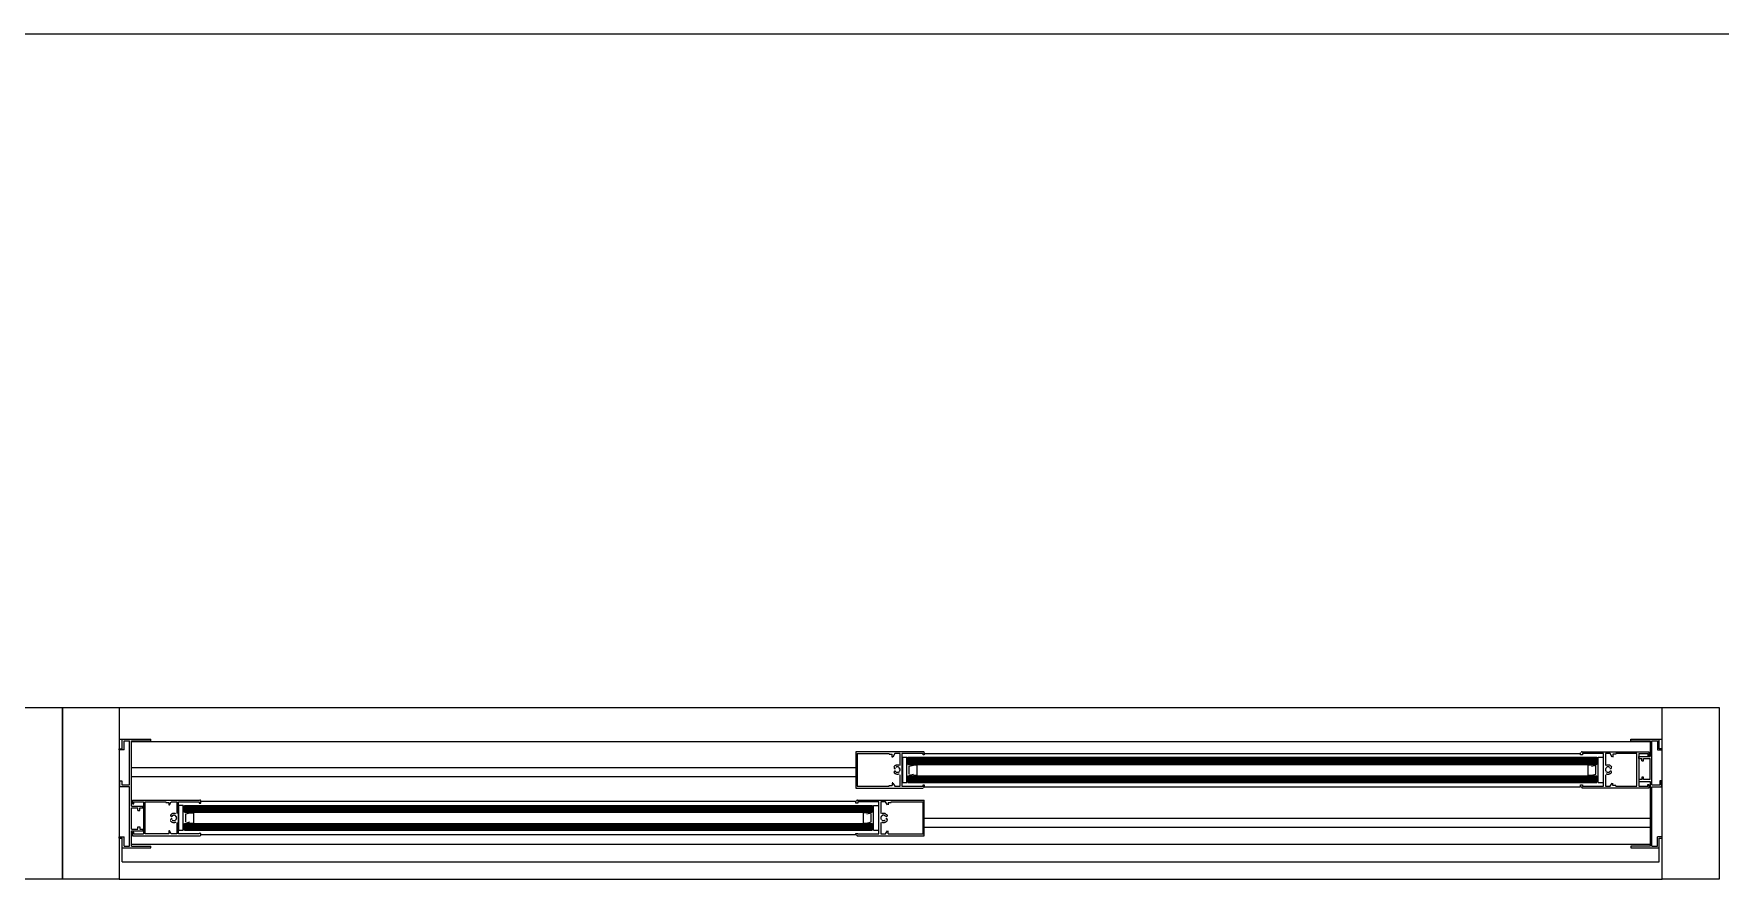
# Model space of a CAD drawing. Header units: millimetres. Extents: x 7649 to 34105, y 3983 to 25377.
# Drawn here: x 9857 to 11334, y 20637 to 21377 of the extents above; entities that cross this region are included whole.
import ezdxf

# ---------------------------------------------------------------- set-up
doc = ezdxf.new("R2010")
doc.units = ezdxf.units.MM

msp = doc.modelspace()

# ---------------------------------------------------------------- linework, layer by layer
at = {"layer": 'GEOMETRY', "color": 7}
for p, q in [((7649.45694, 21376.92222), (34105.14444, 21376.92222)), ((9932.28194, 20786.90139), (11283.24444, 20786.90139)), ((9932.28194, 20759.38472), (9934.92778, 20759.38472)), ((9932.28194, 20749.85972), (9932.28194, 20750.91806)), ((9932.28194, 20750.91806), (9934.92778, 20750.91806)), ((9936.51528, 20749.85972), (9932.28194, 20749.85972)), ((9934.92778, 20750.91806), (9934.92778, 20759.38472)), ((9934.92778, 20759.38472), (9959.79861, 20759.38472)), ((9936.51528, 20749.85972), (9936.51528, 20757.79722)), ((9936.51528, 20757.79722), (9941.27778, 20757.79722)), ((9941.27778, 20719.16806), (9941.27778, 20757.79722)), ((9942.86528, 20757.79722), (9959.79861, 20757.79722)), ((9942.86528, 20700.64722), (9942.86528, 20757.79722)), ((9942.86528, 20757.26806), (11272.66111, 20757.26806)), ((9959.79861, 20757.79722), (9959.79861, 20759.38472)), ((10636.07361, 20748.27222), (10577.33611, 20748.27222)), ((10577.33611, 20748.27222), (10577.33611, 20716.52222)), ((10636.4459, 20748.26498), (10636.33819, 20748.27222)), ((10636.54921, 20748.24387), (10636.4459, 20748.26498)), ((10636.64716, 20748.20985), (10636.54921, 20748.24387)), ((10636.73882, 20748.16385), (10636.64716, 20748.20985)), ((10636.82323, 20748.10683), (10636.73882, 20748.16385)), ((10636.89946, 20748.03974), (10636.82323, 20748.10683)), ((10636.96656, 20747.96351), (10636.89946, 20748.03974)), ((10637.02357, 20747.87909), (10636.96656, 20747.96351)), ((10637.06957, 20747.78744), (10637.02357, 20747.87909)), ((10637.10359, 20747.68948), (10637.06957, 20747.78744)), ((10637.1247, 20747.58618), (10637.10359, 20747.68948)), ((10637.13194, 20747.47847), (10637.1247, 20747.58618)), ((10637.13194, 20747.21389), (10637.13194, 20745.62639)), ((11211.80694, 20745.62639), (11211.80694, 20747.21389)), ((11212.34336, 20747.58618), (11212.33611, 20747.47847)), ((11212.36446, 20747.68948), (11212.34336, 20747.58618)), ((11212.39849, 20747.78744), (11212.36446, 20747.68948)), ((11212.44448, 20747.87909), (11212.39849, 20747.78744)), ((11212.5015, 20747.96351), (11212.44448, 20747.87909)), ((11212.56859, 20748.03974), (11212.5015, 20747.96351)), ((11212.64482, 20748.10683), (11212.56859, 20748.03974)), ((11212.72924, 20748.16385), (11212.64482, 20748.10683)), ((11212.8209, 20748.20985), (11212.72924, 20748.16385)), ((11212.91885, 20748.24387), (11212.8209, 20748.20985)), ((11212.86528, 20748.27222), (11271.60278, 20748.27222)), ((11213.02215, 20748.26498), (11212.91885, 20748.24387)), ((11213.12986, 20748.27222), (11213.02215, 20748.26498)), ((11255.72778, 20759.38472), (11280.59861, 20759.38472)), ((11255.72778, 20757.79722), (11255.72778, 20759.38472)), ((11255.72778, 20757.79722), (11272.66111, 20757.79722)), ((11271.60278, 20748.27222), (11271.60278, 20744.56806)), ((11272.66111, 20757.79722), (11272.66111, 20744.03889)), ((11274.24861, 20757.79722), (11279.01111, 20757.79722)), ((11274.24861, 20719.16806), (11274.24861, 20757.79722)), ((11279.01111, 20757.79722), (11279.01111, 20749.85972)), ((11279.01111, 20749.85972), (11283.24444, 20749.85972)), ((11280.59861, 20759.38472), (11283.24444, 20759.38472)), ((11280.59861, 20750.91806), (11280.59861, 20759.38472)), ((11283.24444, 20750.91806), (11280.59861, 20750.91806)), ((11283.24444, 20749.85972), (11283.24444, 20750.91806)), ((11283.24444, 20673.65972), (11283.24444, 20749.85972)), ((9942.86528, 20734.51389), (10577.33611, 20734.51389)), ((10578.39444, 20746.68472), (10578.39444, 20718.10972)), ((10578.39444, 20746.68472), (10606.44028, 20746.68472)), ((10606.44028, 20746.15556), (10606.44028, 20746.68472)), ((10606.44028, 20746.15556), (10609.08611, 20746.15556)), ((10609.08611, 20743.50972), (10609.08611, 20746.15556)), ((10609.61528, 20743.50972), (10609.08611, 20743.50972)), ((10611.20278, 20746.68472), (10609.61528, 20743.50972)), ((10610.67573, 20735.36234), (10610.47954, 20735.13428)), ((10610.68376, 20734.3765), (10610.67411, 20734.27827)), ((10610.67411, 20734.27827), (10610.67665, 20734.1799)), ((10610.88703, 20735.57341), (10610.67573, 20735.36234)), ((10610.67665, 20734.1799), (10610.69128, 20734.08258)), ((10610.70572, 20734.47337), (10610.68376, 20734.3765)), ((10610.69128, 20734.08258), (10610.7179, 20733.98754)), ((10610.74008, 20734.56769), (10610.70572, 20734.47337)), ((10610.7179, 20733.98754), (10610.7564, 20733.89597)), ((10610.78696, 20734.65823), (10610.74008, 20734.56769)), ((10610.7564, 20733.89597), (10610.80667, 20733.80909)), ((10610.84646, 20734.7438), (10610.78696, 20734.65823)), ((10610.80667, 20733.80909), (10610.86861, 20733.72809)), ((10610.86861, 20733.72809), (10610.94211, 20733.6542)), ((10611.11232, 20735.76695), (10610.88703, 20735.57341)), ((10610.94211, 20733.6542), (10611.02456, 20733.59045)), ((10611.02456, 20733.59045), (10611.11262, 20733.53905)), ((10611.35048, 20735.94242), (10611.11232, 20735.76695)), ((10611.11262, 20733.53905), (10611.20508, 20733.49996)), ((10615.96528, 20746.68472), (10611.20278, 20746.68472)), ((10611.20508, 20733.49996), (10611.30072, 20733.47314)), ((10611.30072, 20733.47314), (10611.39833, 20733.45853)), ((10611.60038, 20736.09927), (10611.35048, 20735.94242)), ((10611.39833, 20733.45853), (10611.49671, 20733.4561)), ((10611.49671, 20733.4561), (10611.59464, 20733.46579)), ((10611.59464, 20733.46579), (10611.69091, 20733.48758)), ((10611.8609, 20736.23697), (10611.60038, 20736.09927)), ((10611.69091, 20733.48758), (10611.7843, 20733.52139)), ((10611.7843, 20733.52139), (10611.87362, 20733.56721)), ((10612.13092, 20736.35497), (10611.8609, 20736.23697)), ((10611.87362, 20733.56721), (10611.95764, 20733.62497)), ((10611.95764, 20733.62497), (10612.03515, 20733.69464)), ((10612.4093, 20736.45274), (10612.13092, 20736.35497)), ((10612.38158, 20734.71725), (10612.16479, 20734.5739)), ((10612.60915, 20734.83454), (10612.38158, 20734.71725)), ((10612.69493, 20736.52972), (10612.4093, 20736.45274)), ((10612.84533, 20734.92577), (10612.60915, 20734.83454)), ((10612.98667, 20736.58538), (10612.69493, 20736.52972)), ((10613.08797, 20734.99093), (10612.84533, 20734.92577)), ((10613.28342, 20736.61917), (10612.98667, 20736.58538)), ((10613.33492, 20735.03002), (10613.08797, 20734.99093)), ((10613.58403, 20736.63056), (10613.28342, 20736.61917)), ((10613.58403, 20735.04306), (10613.33492, 20735.03002)), ((10613.72129, 20736.62818), (10613.58403, 20736.63056)), ((10613.83313, 20735.03002), (10613.58403, 20735.04306)), ((10613.85818, 20736.62108), (10613.72129, 20736.62818)), ((10614.08008, 20734.99093), (10613.83313, 20735.03002)), ((10613.99459, 20736.60926), (10613.85818, 20736.62108)), ((10614.13038, 20736.59277), (10613.99459, 20736.60926)), ((10614.32273, 20734.92577), (10614.08008, 20734.99093)), ((10614.26545, 20736.57162), (10614.13038, 20736.59277)), ((10614.39967, 20736.54584), (10614.26545, 20736.57162)), ((10614.55891, 20734.83454), (10614.32273, 20734.92577)), ((10614.53293, 20736.51545), (10614.39967, 20736.54584)), ((10614.66509, 20736.48048), (10614.53293, 20736.51545)), ((10614.78647, 20734.71725), (10614.55891, 20734.83454)), ((10614.79605, 20736.44096), (10614.66509, 20736.48048)), ((10615.00327, 20734.5739), (10614.78647, 20734.71725)), ((10614.92568, 20736.3969), (10614.79605, 20736.44096)), ((10614.90694, 20733.45556), (10615.43611, 20733.45556)), ((10615.05387, 20736.34834), (10614.92568, 20736.3969)), ((10615.18049, 20736.2953), (10615.05387, 20736.34834)), ((10615.63948, 20733.86425), (10615.49612, 20734.08105)), ((10615.75676, 20733.63669), (10615.63948, 20733.86425)), ((10615.84799, 20733.40051), (10615.75676, 20733.63669)), ((10615.91315, 20733.15786), (10615.84799, 20733.40051)), ((10615.84799, 20731.92311), (10615.91315, 20732.16575)), ((10615.95225, 20732.91091), (10615.91315, 20733.15786)), ((10615.91315, 20732.16575), (10615.95225, 20732.4127)), ((10615.96528, 20732.66181), (10615.95225, 20732.91091)), ((10615.95225, 20732.4127), (10615.96528, 20732.66181)), ((10615.96528, 20736.10139), (10615.96528, 20746.68472)), ((10636.07361, 20746.68472), (10617.55278, 20746.68472)), ((10617.55278, 20746.68472), (10617.55278, 20718.10972)), ((10618.08194, 20743.50972), (10618.08194, 20721.28472)), ((10618.08194, 20743.50972), (10621.78611, 20743.50972)), ((10621.78611, 20721.28472), (10621.78611, 20743.50972)), ((10622.84444, 20743.50972), (11226.09444, 20743.50972)), ((10622.84444, 20737.15972), (10622.84444, 20743.50972)), ((10622.84444, 20742.45139), (11226.09444, 20742.45139)), ((10622.84444, 20741.39306), (11226.09444, 20741.39306)), ((10622.84444, 20740.33472), (11226.09444, 20740.33472)), ((10622.84444, 20739.27639), (11226.09444, 20739.27639)), ((10622.84444, 20738.21806), (11226.09444, 20738.21806)), ((10622.84444, 20737.15972), (11226.09444, 20737.15972)), ((10623.90278, 20735.57222), (10627.60694, 20736.63056)), ((10623.90278, 20728.69306), (10623.90278, 20735.57222)), ((10630.78194, 20736.63056), (10627.60694, 20736.63056)), ((10630.78194, 20727.63472), (10630.78194, 20736.63056)), ((10636.07361, 20745.62639), (10636.07361, 20746.68472)), ((10637.13194, 20745.62639), (10636.07361, 20745.62639)), ((10637.13194, 20746.68472), (11211.80694, 20746.68472)), ((11213.39444, 20745.62639), (11211.80694, 20745.62639)), ((11231.91528, 20746.68472), (11213.39444, 20746.68472)), ((11213.39444, 20746.68472), (11213.39444, 20745.62639)), ((11221.33194, 20736.63056), (11218.15694, 20736.63056)), ((11218.15694, 20736.63056), (11218.15694, 20727.63472)), ((11221.33194, 20735.57222), (11225.03611, 20736.63056)), ((11225.03611, 20728.69306), (11225.03611, 20735.57222)), ((11226.09444, 20737.15972), (11226.09444, 20743.50972)), ((11227.15278, 20721.28472), (11227.15278, 20743.50972)), ((11227.15278, 20743.50972), (11231.38611, 20743.50972)), ((11231.38611, 20743.50972), (11231.38611, 20721.28472)), ((11231.91528, 20718.10972), (11231.91528, 20746.68472)), ((11237.73611, 20746.68472), (11233.50278, 20746.68472)), ((11233.50278, 20746.68472), (11233.50278, 20736.10139)), ((11233.51581, 20732.91091), (11233.50278, 20732.66181)), ((11233.50278, 20732.66181), (11233.51581, 20732.4127)), ((11233.55491, 20733.15786), (11233.51581, 20732.91091)), ((11233.51581, 20732.4127), (11233.55491, 20732.16575)), ((11233.62007, 20733.40051), (11233.55491, 20733.15786)), ((11233.55491, 20732.16575), (11233.62007, 20731.92311)), ((11233.71129, 20733.63669), (11233.62007, 20733.40051)), ((11233.82858, 20733.86425), (11233.71129, 20733.63669)), ((11233.97193, 20734.08105), (11233.82858, 20733.86425)), ((11234.70501, 20736.45155), (11234.28756, 20736.2953)), ((11234.68158, 20734.71725), (11234.46479, 20734.5739)), ((11234.90915, 20734.83454), (11234.68158, 20734.71725)), ((11235.1304, 20736.55869), (11234.70501, 20736.45155)), ((11235.14533, 20734.92577), (11234.90915, 20734.83454)), ((11235.55993, 20736.61765), (11235.1304, 20736.55869)), ((11235.38797, 20734.99093), (11235.14533, 20734.92577)), ((11235.63492, 20735.03002), (11235.38797, 20734.99093)), ((11235.98983, 20736.62936), (11235.55993, 20736.61765)), ((11235.88403, 20735.04306), (11235.63492, 20735.03002)), ((11236.13313, 20735.03002), (11235.88403, 20735.04306)), ((11236.41632, 20736.59476), (11235.98983, 20736.62936)), ((11236.38008, 20734.99093), (11236.13313, 20735.03002)), ((11236.62273, 20734.92577), (11236.38008, 20734.99093)), ((11236.83562, 20736.51479), (11236.41632, 20736.59476)), ((11236.85891, 20734.83454), (11236.62273, 20734.92577)), ((11237.24393, 20736.39036), (11236.83562, 20736.51479)), ((11237.08647, 20734.71725), (11236.85891, 20734.83454)), ((11237.30327, 20734.5739), (11237.08647, 20734.71725)), ((11237.63749, 20736.22243), (11237.24393, 20736.39036)), ((11237.4329, 20733.69464), (11237.47137, 20733.65782)), ((11237.47137, 20733.65782), (11237.51198, 20733.62385)), ((11237.51198, 20733.62385), (11237.55457, 20733.59278)), ((11237.55457, 20733.59278), (11237.59899, 20733.56471)), ((11237.59899, 20733.56471), (11237.64507, 20733.53968)), ((11238.01251, 20736.01192), (11237.63749, 20736.22243)), ((11237.64507, 20733.53968), (11237.69266, 20733.51777)), ((11237.69266, 20733.51777), (11237.74158, 20733.49904)), ((11239.32361, 20743.50972), (11237.73611, 20746.68472)), ((11237.74158, 20733.49904), (11237.79169, 20733.48357)), ((11237.79169, 20733.48357), (11237.84281, 20733.47141)), ((11237.84281, 20733.47141), (11237.89479, 20733.46265)), ((11237.89479, 20733.46265), (11237.94748, 20733.45734)), ((11237.94748, 20733.45734), (11238.00069, 20733.45556)), ((11238.00069, 20733.45556), (11238.07627, 20733.45915)), ((11238.36521, 20735.75977), (11238.01251, 20736.01192)), ((11238.07627, 20733.45915), (11238.15031, 20733.46976)), ((11238.15031, 20733.46976), (11238.2224, 20733.48712)), ((11238.2224, 20733.48712), (11238.29214, 20733.51098)), ((11238.29214, 20733.51098), (11238.3591, 20733.54107)), ((11238.3591, 20733.54107), (11238.42289, 20733.57715)), ((11238.6918, 20735.46692), (11238.36521, 20735.75977)), ((11238.42289, 20733.57715), (11238.48308, 20733.61895)), ((11238.48308, 20733.61895), (11238.53927, 20733.66621)), ((11238.53927, 20733.66621), (11238.59104, 20733.71867)), ((11238.59104, 20733.71867), (11238.63798, 20733.77607)), ((11238.66586, 20734.68245), (11238.62159, 20734.7438)), ((11238.63798, 20733.77607), (11238.67968, 20733.83816)), ((11238.70369, 20734.61792), (11238.66586, 20734.68245)), ((11238.67968, 20733.83816), (11238.71573, 20733.90468)), ((11238.98851, 20735.13428), (11238.6918, 20735.46692)), ((11238.73502, 20734.55071), (11238.70369, 20734.61792)), ((11238.71573, 20733.90468), (11238.7453, 20733.97432)), ((11238.7598, 20734.4813), (11238.73502, 20734.55071)), ((11238.7453, 20733.97432), (11238.76789, 20734.04562)), ((11238.77798, 20734.41017), (11238.7598, 20734.4813)), ((11238.76789, 20734.04562), (11238.78355, 20734.1181)), ((11238.7895, 20734.3378), (11238.77798, 20734.41017)), ((11238.78355, 20734.1181), (11238.79234, 20734.19128)), ((11238.7943, 20734.26467), (11238.7895, 20734.3378)), ((11238.79234, 20734.19128), (11238.7943, 20734.26467)), ((11242.49861, 20746.15556), (11239.85278, 20746.15556)), ((11239.85278, 20746.15556), (11239.85278, 20743.50972)), ((11261.01944, 20746.68472), (11242.49861, 20746.68472)), ((11242.49861, 20746.68472), (11242.49861, 20746.15556)), ((11261.01944, 20718.10972), (11261.01944, 20746.68472)), ((11262.60694, 20746.68472), (11262.60694, 20718.10972)), ((11262.60694, 20746.68472), (11270.54444, 20746.68472)), ((11262.60694, 20744.03889), (11272.66111, 20744.03889)), ((11262.60694, 20742.45139), (11262.60694, 20744.03889)), ((11262.60694, 20742.45139), (11265.25278, 20742.45139)), ((11265.25278, 20740.33472), (11265.25278, 20742.45139)), ((11265.25278, 20740.33472), (11266.84028, 20740.33472)), ((11266.84028, 20742.45139), (11272.66111, 20742.45139)), ((11266.84028, 20740.33472), (11266.84028, 20742.45139)), ((11270.54444, 20746.68472), (11270.54444, 20744.56806)), ((11270.54444, 20744.56806), (11271.60278, 20744.56806)), ((11272.66111, 20723.93056), (11272.66111, 20742.45139)), ((9932.81111, 20717.58056), (9932.81111, 20722.87222)), ((9932.81111, 20722.87222), (9934.39861, 20722.87222)), ((9941.27778, 20717.58056), (9932.81111, 20717.58056)), ((9934.39861, 20722.87222), (9934.39861, 20719.16806)), ((9934.39861, 20719.16806), (9941.27778, 20719.16806)), ((9941.27778, 20665.72222), (9941.27778, 20717.58056)), ((9942.86528, 20726.57639), (10577.33611, 20726.57639)), ((10578.39444, 20718.10972), (10606.44028, 20718.10972)), ((10606.44028, 20718.10972), (10606.44028, 20718.63889)), ((10606.44028, 20718.63889), (10609.08611, 20718.63889)), ((10609.08611, 20721.28472), (10609.61528, 20721.28472)), ((10609.08611, 20720.75556), (10609.08611, 20718.63889)), ((10609.61528, 20720.75556), (10611.20278, 20718.10972)), ((10610.47954, 20730.18933), (10610.77625, 20729.85669)), ((10610.67572, 20730.60316), (10610.67376, 20730.52977)), ((10610.67376, 20730.52977), (10610.67856, 20730.45665)), ((10610.6845, 20730.67634), (10610.67572, 20730.60316)), ((10610.67856, 20730.45665), (10610.69008, 20730.38428)), ((10610.70016, 20730.74882), (10610.6845, 20730.67634)), ((10610.69008, 20730.38428), (10610.70825, 20730.31315)), ((10610.72276, 20730.82013), (10610.70016, 20730.74882)), ((10610.70825, 20730.31315), (10610.73303, 20730.24373)), ((10610.75233, 20730.88976), (10610.72276, 20730.82013)), ((10610.73303, 20730.24373), (10610.76437, 20730.17652)), ((10610.78838, 20730.95628), (10610.75233, 20730.88976)), ((10610.76437, 20730.17652), (10610.80219, 20730.112)), ((10610.77625, 20729.85669), (10611.10285, 20729.56384)), ((10610.83008, 20731.01837), (10610.78838, 20730.95628)), ((10610.80219, 20730.112), (10610.84646, 20730.05064)), ((10610.87702, 20731.07578), (10610.83008, 20731.01837)), ((10610.92879, 20731.12824), (10610.87702, 20731.07578)), ((10610.98498, 20731.1755), (10610.92879, 20731.12824)), ((10611.04517, 20731.21729), (10610.98498, 20731.1755)), ((10611.10895, 20731.25337), (10611.04517, 20731.21729)), ((10611.10285, 20729.56384), (10611.45554, 20729.31169)), ((10611.17592, 20731.28347), (10611.10895, 20731.25337)), ((10611.24566, 20731.30733), (10611.17592, 20731.28347)), ((10611.20278, 20718.10972), (10615.96528, 20718.10972)), ((10611.31775, 20731.32469), (10611.24566, 20731.30733)), ((10611.39179, 20731.3353), (10611.31775, 20731.32469)), ((10611.46736, 20731.33889), (10611.39179, 20731.3353)), ((10611.45554, 20729.31169), (10611.83056, 20729.10118)), ((10611.52058, 20731.3371), (10611.46736, 20731.33889)), ((10611.57326, 20731.3318), (10611.52058, 20731.3371)), ((10611.62525, 20731.32303), (10611.57326, 20731.3318)), ((10611.67637, 20731.31088), (10611.62525, 20731.32303)), ((10611.72648, 20731.29541), (10611.67637, 20731.31088)), ((10611.7754, 20731.27668), (10611.72648, 20731.29541)), ((10611.82298, 20731.25477), (10611.7754, 20731.27668)), ((10611.86906, 20731.22974), (10611.82298, 20731.25477)), ((10611.83056, 20729.10118), (10612.22412, 20728.93325)), ((10611.91348, 20731.20166), (10611.86906, 20731.22974)), ((10611.95608, 20731.1706), (10611.91348, 20731.20166)), ((10611.99669, 20731.13662), (10611.95608, 20731.1706)), ((10612.03515, 20731.0998), (10611.99669, 20731.13662)), ((10612.16479, 20730.74971), (10612.38158, 20730.60636)), ((10612.22412, 20728.93325), (10612.63244, 20728.80883)), ((10612.26111, 20730.28056), (10612.26111, 20730.80972)), ((10612.38158, 20730.60636), (10612.60915, 20730.48907)), ((10612.60915, 20730.48907), (10612.84533, 20730.39784)), ((10612.63244, 20728.80883), (10613.05173, 20728.72885)), ((10612.84533, 20730.39784), (10613.08797, 20730.33268)), ((10613.05173, 20728.72885), (10613.47822, 20728.69425)), ((10613.08797, 20730.33268), (10613.33492, 20730.29359)), ((10613.33492, 20730.29359), (10613.58403, 20730.28056)), ((10613.47822, 20728.69425), (10613.90812, 20728.70596)), ((10613.58403, 20730.28056), (10613.83313, 20730.29359)), ((10613.83313, 20730.29359), (10614.08008, 20730.33268)), ((10613.90812, 20728.70596), (10614.33766, 20728.76492)), ((10614.08008, 20730.33268), (10614.32273, 20730.39784)), ((10614.32273, 20730.39784), (10614.55891, 20730.48907)), ((10614.33766, 20728.76492), (10614.76304, 20728.87206)), ((10614.55891, 20730.48907), (10614.78647, 20730.60636)), ((10614.76304, 20728.87206), (10615.18049, 20729.02831)), ((10614.78647, 20730.60636), (10615.00327, 20730.74971)), ((10614.90694, 20730.28056), (10614.90694, 20730.80972)), ((10614.90694, 20730.80972), (10615.43611, 20730.80972)), ((10615.49612, 20731.24256), (10615.63948, 20731.45936)), ((10615.63948, 20731.45936), (10615.75676, 20731.68692)), ((10615.75676, 20731.68692), (10615.84799, 20731.92311)), ((10615.96528, 20718.10972), (10615.96528, 20728.16389)), ((10617.55278, 20718.10972), (10636.07361, 20718.10972)), ((10618.08194, 20721.28472), (10621.78611, 20721.28472)), ((10622.84444, 20727.10556), (11226.09444, 20727.10556)), ((10622.84444, 20721.28472), (10622.84444, 20727.10556)), ((10622.84444, 20726.04722), (11226.09444, 20726.04722)), ((10622.84444, 20725.51806), (11226.09444, 20725.51806)), ((10622.84444, 20724.45972), (11226.09444, 20724.45972)), ((10622.84444, 20723.40139), (11226.09444, 20723.40139)), ((10622.84444, 20722.34306), (11226.09444, 20722.34306)), ((10622.84444, 20721.28472), (11226.09444, 20721.28472)), ((10623.90278, 20727.63472), (10627.60694, 20728.69306)), ((10627.60694, 20727.63472), (10630.78194, 20727.63472)), ((10636.07361, 20718.10972), (10636.07361, 20719.16806)), ((10636.07361, 20719.16806), (10637.13194, 20719.16806)), ((10636.82323, 20717.21678), (10636.89946, 20717.28387)), ((10636.89946, 20717.28387), (10636.96656, 20717.3601)), ((10636.96656, 20717.3601), (10637.02357, 20717.44452)), ((10637.02357, 20717.44452), (10637.06957, 20717.53617)), ((10637.06957, 20717.53617), (10637.10359, 20717.63413)), ((10637.10359, 20717.63413), (10637.1247, 20717.73743)), ((10637.1247, 20717.73743), (10637.13194, 20717.84514)), ((10637.13194, 20719.16806), (10637.13194, 20717.58056)), ((10637.13194, 20717.58056), (11211.80694, 20717.58056)), ((11211.80694, 20717.58056), (11211.80694, 20719.16806)), ((11211.80694, 20719.16806), (11213.39444, 20719.16806)), ((11212.33611, 20717.84514), (11212.34336, 20717.73743)), ((11212.34336, 20717.73743), (11212.36446, 20717.63413)), ((11212.36446, 20717.63413), (11212.39849, 20717.53617)), ((11212.39849, 20717.53617), (11212.44448, 20717.44452)), ((11212.44448, 20717.44452), (11212.5015, 20717.3601)), ((11212.5015, 20717.3601), (11212.56859, 20717.28387)), ((11212.56859, 20717.28387), (11212.64482, 20717.21678)), ((11213.39444, 20719.16806), (11213.39444, 20718.10972)), ((11213.39444, 20718.10972), (11231.91528, 20718.10972)), ((11218.15694, 20727.63472), (11221.33194, 20727.63472)), ((11221.33194, 20727.63472), (11225.03611, 20728.69306)), ((11226.09444, 20721.28472), (11226.09444, 20727.10556)), ((11227.15278, 20721.28472), (11231.38611, 20721.28472)), ((11233.50278, 20728.16389), (11233.50278, 20718.10972)), ((11233.50278, 20718.10972), (11237.73611, 20718.10972)), ((11233.62007, 20731.92311), (11233.71129, 20731.68692)), ((11233.71129, 20731.68692), (11233.82858, 20731.45936)), ((11233.82858, 20731.45936), (11233.97193, 20731.24256)), ((11234.03194, 20730.28056), (11234.03194, 20730.80972)), ((11234.28756, 20729.02831), (11234.41419, 20728.97527)), ((11234.41419, 20728.97527), (11234.54237, 20728.92671)), ((11234.46479, 20730.74971), (11234.68158, 20730.60636)), ((11234.54237, 20728.92671), (11234.67201, 20728.88266)), ((11234.67201, 20728.88266), (11234.80296, 20728.84313)), ((11234.68158, 20730.60636), (11234.90915, 20730.48907)), ((11234.80296, 20728.84313), (11234.93513, 20728.80816)), ((11234.90915, 20730.48907), (11235.14533, 20730.39784)), ((11234.93513, 20728.80816), (11235.06838, 20728.77777)), ((11235.06838, 20728.77777), (11235.2026, 20728.75199)), ((11235.14533, 20730.39784), (11235.38797, 20730.33268)), ((11235.2026, 20728.75199), (11235.33767, 20728.73084)), ((11235.33767, 20728.73084), (11235.47347, 20728.71435)), ((11235.38797, 20730.33268), (11235.63492, 20730.29359)), ((11235.47347, 20728.71435), (11235.60987, 20728.70254)), ((11235.60987, 20728.70254), (11235.74677, 20728.69543)), ((11235.63492, 20730.29359), (11235.88403, 20730.28056)), ((11235.74677, 20728.69543), (11235.88403, 20728.69306)), ((11235.88403, 20730.28056), (11236.13313, 20730.29359)), ((11235.88403, 20728.69306), (11236.18464, 20728.70444)), ((11236.13313, 20730.29359), (11236.38008, 20730.33268)), ((11236.18464, 20728.70444), (11236.48138, 20728.73823)), ((11236.38008, 20730.33268), (11236.62273, 20730.39784)), ((11236.48138, 20728.73823), (11236.77313, 20728.79389)), ((11236.62273, 20730.39784), (11236.85891, 20730.48907)), ((11236.67778, 20730.28056), (11236.67778, 20730.80972)), ((11236.77313, 20728.79389), (11237.05876, 20728.87087)), ((11236.85891, 20730.48907), (11237.08647, 20730.60636)), ((11237.05876, 20728.87087), (11237.33714, 20728.96864)), ((11237.08647, 20730.60636), (11237.30327, 20730.74971)), ((11237.33714, 20728.96864), (11237.60715, 20729.08664)), ((11237.51042, 20731.16947), (11237.4329, 20731.0998)), ((11237.59444, 20731.22723), (11237.51042, 20731.16947)), ((11237.68375, 20731.27305), (11237.59444, 20731.22723)), ((11237.60715, 20729.08664), (11237.86768, 20729.22434)), ((11237.77715, 20731.30687), (11237.68375, 20731.27305)), ((11237.73611, 20718.10972), (11239.32361, 20720.75556)), ((11237.87342, 20731.32865), (11237.77715, 20731.30687)), ((11237.86768, 20729.22434), (11238.11758, 20729.38119)), ((11237.97135, 20731.33835), (11237.87342, 20731.32865)), ((11238.06972, 20731.33591), (11237.97135, 20731.33835)), ((11238.16734, 20731.32131), (11238.06972, 20731.33591)), ((11238.11758, 20729.38119), (11238.35574, 20729.55666)), ((11238.26298, 20731.29448), (11238.16734, 20731.32131)), ((11238.35543, 20731.25539), (11238.26298, 20731.29448)), ((11238.44349, 20731.20399), (11238.35543, 20731.25539)), ((11238.35574, 20729.55666), (11238.58103, 20729.7502)), ((11238.52595, 20731.14025), (11238.44349, 20731.20399)), ((11238.59944, 20731.06635), (11238.52595, 20731.14025)), ((11238.58103, 20729.7502), (11238.79233, 20729.96127)), ((11238.66138, 20730.98536), (11238.59944, 20731.06635)), ((11238.62159, 20730.05064), (11238.68109, 20730.13621)), ((11238.71165, 20730.89847), (11238.66138, 20730.98536)), ((11238.68109, 20730.13621), (11238.72797, 20730.22676)), ((11238.75015, 20730.80691), (11238.71165, 20730.89847)), ((11238.72797, 20730.22676), (11238.76234, 20730.32107)), ((11238.77677, 20730.71186), (11238.75015, 20730.80691)), ((11238.76234, 20730.32107), (11238.7843, 20730.41795)), ((11238.79141, 20730.61455), (11238.77677, 20730.71186)), ((11238.7843, 20730.41795), (11238.79395, 20730.51617)), ((11238.79395, 20730.51617), (11238.79141, 20730.61455)), ((11238.79233, 20729.96127), (11238.98851, 20730.18933)), ((11239.85278, 20718.63889), (11239.85278, 20720.75556)), ((11242.49861, 20718.63889), (11239.85278, 20718.63889)), ((11242.49861, 20718.10972), (11242.49861, 20718.63889)), ((11242.49861, 20718.10972), (11261.01944, 20718.10972)), ((11265.25278, 20723.93056), (11262.60694, 20723.93056)), ((11262.60694, 20723.93056), (11262.60694, 20722.34306)), ((11262.60694, 20722.34306), (11272.66111, 20722.34306)), ((11262.60694, 20718.10972), (11270.54444, 20718.10972)), ((11266.84028, 20726.04722), (11265.25278, 20726.04722)), ((11265.25278, 20726.04722), (11265.25278, 20723.93056)), ((11266.84028, 20723.93056), (11266.84028, 20726.04722)), ((11272.66111, 20723.93056), (11266.84028, 20723.93056)), ((11270.54444, 20718.10972), (11270.54444, 20719.69722)), ((11270.54444, 20719.69722), (11271.60278, 20719.69722)), ((11271.60278, 20719.69722), (11271.60278, 20716.52222)), ((11272.66111, 20722.34306), (11272.66111, 20665.72222)), ((11274.24861, 20719.16806), (11281.12778, 20719.16806)), ((11274.24861, 20717.58056), (11282.71528, 20717.58056)), ((11274.24861, 20665.72222), (11274.24861, 20717.58056)), ((11282.71528, 20722.87222), (11281.12778, 20722.87222)), ((11281.12778, 20722.87222), (11281.12778, 20719.16806)), ((11282.71528, 20717.58056), (11282.71528, 20722.87222)), ((9943.92361, 20705.93889), (9943.92361, 20702.76389)), ((9943.92361, 20705.93889), (10002.66111, 20705.93889)), ((9943.92361, 20702.76389), (9944.98194, 20702.76389)), ((9944.98194, 20702.76389), (9944.98194, 20704.35139)), ((9944.98194, 20704.35139), (9953.44861, 20704.35139)), ((9953.44861, 20704.35139), (9953.44861, 20676.30556)), ((9955.03611, 20704.35139), (9973.02778, 20704.35139)), ((9955.03611, 20676.30556), (9955.03611, 20704.35139)), ((9973.02778, 20704.35139), (9973.02778, 20703.82222)), ((9973.02778, 20703.82222), (9975.67361, 20703.82222)), ((9975.67361, 20703.82222), (9975.67361, 20701.70556)), ((9976.20278, 20701.70556), (9977.79028, 20704.35139)), ((9977.79028, 20704.35139), (9982.55278, 20704.35139)), ((9982.55278, 20704.35139), (9982.55278, 20694.29722)), ((9984.14028, 20676.30556), (9984.14028, 20704.35139)), ((9984.14028, 20704.35139), (10002.13194, 20704.35139)), ((10002.13194, 20704.35139), (10002.13194, 20703.29306)), ((10002.13194, 20703.29306), (10003.71944, 20703.29306)), ((10003.0334, 20705.93164), (10002.92569, 20705.93889)), ((10003.13671, 20705.91054), (10003.0334, 20705.93164)), ((10003.23466, 20705.87651), (10003.13671, 20705.91054)), ((10003.32632, 20705.83052), (10003.23466, 20705.87651)), ((10003.41073, 20705.7735), (10003.32632, 20705.83052)), ((10003.48696, 20705.70641), (10003.41073, 20705.7735)), ((10003.55406, 20705.63018), (10003.48696, 20705.70641)), ((10003.61107, 20705.54576), (10003.55406, 20705.63018)), ((10003.65707, 20705.4541), (10003.61107, 20705.54576)), ((10003.69109, 20705.35615), (10003.65707, 20705.4541)), ((10003.7122, 20705.25285), (10003.69109, 20705.35615)), ((10003.71944, 20705.14514), (10003.7122, 20705.25285)), ((10003.71944, 20703.29306), (10003.71944, 20704.88056)), ((10003.71944, 20704.88056), (10577.33611, 20704.88056)), ((10577.33611, 20716.52222), (10636.07361, 20716.52222)), ((10577.33611, 20703.29306), (10577.33611, 20704.88056)), ((10578.92361, 20703.29306), (10577.33611, 20703.29306)), ((10577.87252, 20705.25285), (10577.86528, 20705.14514)), ((10577.89363, 20705.35615), (10577.87252, 20705.25285)), ((10577.92765, 20705.4541), (10577.89363, 20705.35615)), ((10577.97365, 20705.54576), (10577.92765, 20705.4541)), ((10578.03067, 20705.63018), (10577.97365, 20705.54576)), ((10578.09776, 20705.70641), (10578.03067, 20705.63018)), ((10578.17399, 20705.7735), (10578.09776, 20705.70641)), ((10578.25841, 20705.83052), (10578.17399, 20705.7735)), ((10578.35006, 20705.87651), (10578.25841, 20705.83052)), ((10578.44802, 20705.91054), (10578.35006, 20705.87651)), ((10578.39444, 20705.93889), (10637.13194, 20705.93889)), ((10578.55132, 20705.93164), (10578.44802, 20705.91054)), ((10578.65903, 20705.93889), (10578.55132, 20705.93164)), ((10597.44444, 20704.35139), (10578.92361, 20704.35139)), ((10578.92361, 20704.35139), (10578.92361, 20703.29306)), ((10597.44444, 20676.30556), (10597.44444, 20704.35139)), ((10603.26528, 20704.35139), (10599.03194, 20704.35139)), ((10599.03194, 20704.35139), (10599.03194, 20694.29722)), ((10604.85278, 20701.70556), (10603.26528, 20704.35139)), ((10605.38194, 20703.82222), (10605.38194, 20701.70556)), ((10605.38194, 20703.82222), (10608.02778, 20703.82222)), ((10608.02778, 20704.35139), (10636.07361, 20704.35139)), ((10608.02778, 20703.82222), (10608.02778, 20704.35139)), ((10636.07361, 20676.30556), (10636.07361, 20704.35139)), ((10636.33819, 20717.05139), (10636.4459, 20717.05863)), ((10636.4459, 20717.05863), (10636.54921, 20717.07974)), ((10636.54921, 20717.07974), (10636.64716, 20717.11377)), ((10636.64716, 20717.11377), (10636.73882, 20717.15976)), ((10636.73882, 20717.15976), (10636.82323, 20717.21678)), ((10637.13194, 20674.71806), (10637.13194, 20705.93889)), ((11212.64482, 20717.21678), (11212.72924, 20717.15976)), ((11212.72924, 20717.15976), (11212.8209, 20717.11377)), ((11212.8209, 20717.11377), (11212.91885, 20717.07974)), ((11271.60278, 20716.52222), (11212.86528, 20716.52222)), ((11212.91885, 20717.07974), (11213.02215, 20717.05863)), ((11213.02215, 20717.05863), (11213.12986, 20717.05139)), ((9942.86528, 20700.64722), (9952.91944, 20700.64722)), ((9942.86528, 20680.53889), (9942.86528, 20699.05972)), ((9942.86528, 20699.05972), (9948.68611, 20699.05972)), ((9948.68611, 20696.94306), (9948.68611, 20699.05972)), ((9948.68611, 20696.94306), (9950.27361, 20696.94306)), ((9950.27361, 20696.94306), (9950.27361, 20699.05972)), ((9950.27361, 20699.05972), (9952.91944, 20699.05972)), ((9952.91944, 20699.05972), (9952.91944, 20700.64722)), ((9975.67361, 20701.70556), (9976.20278, 20701.70556)), ((9977.36375, 20693.13358), (9977.06704, 20692.80095)), ((9977.06704, 20687.85599), (9977.26323, 20687.62794)), ((9977.26606, 20692.53363), (9977.26126, 20692.46051)), ((9977.26126, 20692.46051), (9977.26322, 20692.38711)), ((9977.26415, 20688.81038), (9977.26161, 20688.71201)), ((9977.26161, 20688.71201), (9977.27126, 20688.61378)), ((9977.26322, 20692.38711), (9977.272, 20692.31394)), ((9977.27878, 20688.90769), (9977.26415, 20688.81038)), ((9977.27758, 20692.606), (9977.26606, 20692.53363)), ((9977.27126, 20688.61378), (9977.29322, 20688.5169)), ((9977.272, 20692.31394), (9977.28766, 20692.24145)), ((9977.29575, 20692.67713), (9977.27758, 20692.606)), ((9977.3054, 20689.00274), (9977.27878, 20688.90769)), ((9977.28766, 20692.24145), (9977.31026, 20692.17015)), ((9977.29322, 20688.5169), (9977.32758, 20688.42259)), ((9977.32053, 20692.74655), (9977.29575, 20692.67713)), ((9977.3439, 20689.09431), (9977.3054, 20689.00274)), ((9977.31026, 20692.17015), (9977.33983, 20692.10051)), ((9977.35187, 20692.81376), (9977.32053, 20692.74655)), ((9977.32758, 20688.42259), (9977.37446, 20688.33205)), ((9977.33983, 20692.10051), (9977.37588, 20692.034)), ((9977.39417, 20689.18119), (9977.3439, 20689.09431)), ((9977.38969, 20692.87828), (9977.35187, 20692.81376)), ((9977.69035, 20693.42644), (9977.36375, 20693.13358)), ((9977.37446, 20688.33205), (9977.43396, 20688.24648)), ((9977.37588, 20692.034), (9977.41758, 20691.97191)), ((9977.43396, 20692.93963), (9977.38969, 20692.87828)), ((9977.45611, 20689.26218), (9977.39417, 20689.18119)), ((9977.41758, 20691.97191), (9977.46452, 20691.9145)), ((9977.52961, 20689.33608), (9977.45611, 20689.26218)), ((9977.46452, 20691.9145), (9977.51629, 20691.86204)), ((9977.51629, 20691.86204), (9977.57248, 20691.81478)), ((9977.61206, 20689.39983), (9977.52961, 20689.33608)), ((9977.57248, 20691.81478), (9977.63267, 20691.77298)), ((9977.70012, 20689.45123), (9977.61206, 20689.39983)), ((9977.63267, 20691.77298), (9977.69645, 20691.73691)), ((9978.04304, 20693.67859), (9977.69035, 20693.42644)), ((9977.69645, 20691.73691), (9977.76342, 20691.70681)), ((9977.79258, 20689.49031), (9977.70012, 20689.45123)), ((9977.76342, 20691.70681), (9977.83316, 20691.68295)), ((9977.88822, 20689.51714), (9977.79258, 20689.49031)), ((9977.83316, 20691.68295), (9977.90525, 20691.66559)), ((9977.98583, 20689.53175), (9977.88822, 20689.51714)), ((9977.90525, 20691.66559), (9977.97929, 20691.65498)), ((9977.97929, 20691.65498), (9978.05486, 20691.65139)), ((9978.08421, 20689.53418), (9977.98583, 20689.53175)), ((9978.41806, 20693.8891), (9978.04304, 20693.67859)), ((9978.05486, 20691.65139), (9978.10808, 20691.65317)), ((9978.18214, 20689.52448), (9978.08421, 20689.53418)), ((9978.10808, 20691.65317), (9978.16076, 20691.65848)), ((9978.16076, 20691.65848), (9978.21275, 20691.66725)), ((9978.27841, 20689.5027), (9978.18214, 20689.52448)), ((9978.21275, 20691.66725), (9978.26387, 20691.6794)), ((9978.26387, 20691.6794), (9978.31398, 20691.69487)), ((9978.3718, 20689.46888), (9978.27841, 20689.5027)), ((9978.31398, 20691.69487), (9978.3629, 20691.7136)), ((9978.3629, 20691.7136), (9978.41048, 20691.73551)), ((9978.46112, 20689.42307), (9978.3718, 20689.46888)), ((9978.41048, 20691.73551), (9978.45656, 20691.76054)), ((9978.81162, 20694.05703), (9978.41806, 20693.8891)), ((9978.45656, 20691.76054), (9978.50098, 20691.78862)), ((9978.54514, 20689.3653), (9978.46112, 20689.42307)), ((9978.50098, 20691.78862), (9978.54358, 20691.81968)), ((9978.54358, 20691.81968), (9978.58419, 20691.85365)), ((9978.62265, 20689.29563), (9978.54514, 20689.3653)), ((9978.58419, 20691.85365), (9978.62265, 20691.89048)), ((9978.96908, 20692.38392), (9978.75229, 20692.24057)), ((9978.75229, 20688.41638), (9978.96908, 20688.27302)), ((9979.21994, 20694.18145), (9978.81162, 20694.05703)), ((9978.84861, 20691.65139), (9978.84861, 20692.18056)), ((9979.19665, 20692.50121), (9978.96908, 20692.38392)), ((9978.96908, 20688.27302), (9979.19665, 20688.15574)), ((9979.43283, 20692.59243), (9979.19665, 20692.50121)), ((9979.19665, 20688.15574), (9979.43283, 20688.06451)), ((9979.63923, 20694.26143), (9979.21994, 20694.18145)), ((9979.67547, 20692.65759), (9979.43283, 20692.59243)), ((9979.43283, 20688.06451), (9979.67547, 20687.99935)), ((9980.06572, 20694.29603), (9979.63923, 20694.26143)), ((9979.92242, 20692.69669), (9979.67547, 20692.65759)), ((9979.67547, 20687.99935), (9979.92242, 20687.96025)), ((9980.17153, 20692.70972), (9979.92242, 20692.69669)), ((9979.92242, 20687.96025), (9980.17153, 20687.94722)), ((9980.49562, 20694.28432), (9980.06572, 20694.29603)), ((9980.42063, 20692.69669), (9980.17153, 20692.70972)), ((9980.17153, 20687.94722), (9980.42063, 20687.96025)), ((9980.66758, 20692.65759), (9980.42063, 20692.69669)), ((9980.42063, 20687.96025), (9980.66758, 20687.99935)), ((9980.92516, 20694.22536), (9980.49562, 20694.28432)), ((9980.91023, 20692.59243), (9980.66758, 20692.65759)), ((9980.66758, 20687.99935), (9980.91023, 20688.06451)), ((9981.14641, 20692.50121), (9980.91023, 20692.59243)), ((9980.91023, 20688.06451), (9981.14641, 20688.15574)), ((9981.35054, 20694.11822), (9980.92516, 20694.22536)), ((9981.37397, 20692.38392), (9981.14641, 20692.50121)), ((9981.14641, 20688.15574), (9981.37397, 20688.27302)), ((9981.76799, 20693.96196), (9981.35054, 20694.11822)), ((9981.59077, 20692.24057), (9981.37397, 20692.38392)), ((9981.37397, 20688.27302), (9981.59077, 20688.41638)), ((9981.49444, 20692.18056), (9981.49444, 20691.65139)), ((9981.49444, 20691.65139), (9982.02361, 20691.65139)), ((9981.49444, 20689.00556), (9982.02361, 20689.00556)), ((9982.22698, 20691.53092), (9982.08362, 20691.74771)), ((9982.08362, 20688.90923), (9982.22698, 20689.12603)), ((9982.34426, 20691.30335), (9982.22698, 20691.53092)), ((9982.22698, 20689.12603), (9982.34426, 20689.35359)), ((9982.43549, 20691.06717), (9982.34426, 20691.30335)), ((9982.34426, 20689.35359), (9982.43549, 20689.58977)), ((9982.50065, 20690.82453), (9982.43549, 20691.06717)), ((9982.43549, 20689.58977), (9982.50065, 20689.83242)), ((9982.53975, 20690.57758), (9982.50065, 20690.82453)), ((9982.50065, 20689.83242), (9982.53975, 20690.07937)), ((9982.55278, 20690.32847), (9982.53975, 20690.57758)), ((9982.53975, 20690.07937), (9982.55278, 20690.32847)), ((9988.37361, 20701.17639), (9984.14028, 20701.17639)), ((9984.14028, 20701.17639), (9984.14028, 20679.48056)), ((9988.37361, 20679.48056), (9988.37361, 20701.17639)), ((9989.43194, 20695.35556), (9989.43194, 20701.17639)), ((9989.43194, 20701.17639), (10591.62361, 20701.17639)), ((9989.43194, 20700.11806), (10591.62361, 20700.11806)), ((9989.43194, 20699.05972), (10591.62361, 20699.05972)), ((9989.43194, 20698.00139), (10591.62361, 20698.00139)), ((9989.43194, 20697.47222), (10591.62361, 20697.47222)), ((9989.43194, 20696.41389), (10591.62361, 20696.41389)), ((9989.43194, 20695.35556), (10591.62361, 20695.35556)), ((9990.49028, 20693.76806), (9994.19444, 20694.82639)), ((9990.49028, 20686.88889), (9990.49028, 20693.76806)), ((9994.19444, 20694.82639), (9997.36944, 20694.82639)), ((9997.36944, 20694.82639), (9997.36944, 20685.83056)), ((10586.86111, 20694.82639), (10583.68611, 20694.82639)), ((10583.68611, 20694.82639), (10583.68611, 20685.83056)), ((10586.86111, 20693.76806), (10590.56528, 20694.82639)), ((10590.56528, 20686.88889), (10590.56528, 20693.76806)), ((10591.62361, 20695.35556), (10591.62361, 20701.17639)), ((10592.68194, 20679.48056), (10592.68194, 20701.17639)), ((10592.68194, 20701.17639), (10596.91528, 20701.17639)), ((10596.91528, 20701.17639), (10596.91528, 20679.48056)), ((10599.04498, 20690.57758), (10599.03194, 20690.32847)), ((10599.03194, 20690.32847), (10599.04498, 20690.07937)), ((10599.08407, 20690.82453), (10599.04498, 20690.57758)), ((10599.04498, 20690.07937), (10599.08407, 20689.83242)), ((10599.14923, 20691.06717), (10599.08407, 20690.82453)), ((10599.08407, 20689.83242), (10599.14923, 20689.58977)), ((10599.24046, 20691.30335), (10599.14923, 20691.06717)), ((10599.14923, 20689.58977), (10599.24046, 20689.35359)), ((10599.35775, 20691.53092), (10599.24046, 20691.30335)), ((10599.24046, 20689.35359), (10599.35775, 20689.12603)), ((10599.5011, 20691.74771), (10599.35775, 20691.53092)), ((10599.35775, 20689.12603), (10599.5011, 20688.90923)), ((10600.23418, 20694.11822), (10599.81673, 20693.96196)), ((10600.21075, 20692.38392), (10599.99395, 20692.24057)), ((10599.99395, 20688.41638), (10600.21075, 20688.27302)), ((10600.09028, 20691.65139), (10600.09028, 20692.18056)), ((10600.43831, 20692.50121), (10600.21075, 20692.38392)), ((10600.21075, 20688.27302), (10600.43831, 20688.15574)), ((10600.65956, 20694.22536), (10600.23418, 20694.11822)), ((10600.67449, 20692.59243), (10600.43831, 20692.50121)), ((10600.43831, 20688.15574), (10600.67449, 20688.06451)), ((10601.0891, 20694.28432), (10600.65956, 20694.22536)), ((10600.91714, 20692.65759), (10600.67449, 20692.59243)), ((10600.67449, 20688.06451), (10600.91714, 20687.99935)), ((10601.16409, 20692.69669), (10600.91714, 20692.65759)), ((10600.91714, 20687.99935), (10601.16409, 20687.96025)), ((10601.519, 20694.29603), (10601.0891, 20694.28432)), ((10601.41319, 20692.70972), (10601.16409, 20692.69669)), ((10601.16409, 20687.96025), (10601.41319, 20687.94722)), ((10601.6623, 20692.69669), (10601.41319, 20692.70972)), ((10601.41319, 20687.94722), (10601.6623, 20687.96025)), ((10601.94549, 20694.26143), (10601.519, 20694.29603)), ((10601.90925, 20692.65759), (10601.6623, 20692.69669)), ((10601.6623, 20687.96025), (10601.90925, 20687.99935)), ((10602.15189, 20692.59243), (10601.90925, 20692.65759)), ((10601.90925, 20687.99935), (10602.15189, 20688.06451)), ((10602.36478, 20694.18145), (10601.94549, 20694.26143)), ((10602.38808, 20692.50121), (10602.15189, 20692.59243)), ((10602.15189, 20688.06451), (10602.38808, 20688.15574)), ((10602.7731, 20694.05703), (10602.36478, 20694.18145)), ((10602.61564, 20692.38392), (10602.38808, 20692.50121)), ((10602.38808, 20688.15574), (10602.61564, 20688.27302)), ((10602.83244, 20692.24057), (10602.61564, 20692.38392)), ((10602.61564, 20688.27302), (10602.83244, 20688.41638)), ((10602.73611, 20692.18056), (10602.73611, 20691.65139)), ((10603.16666, 20693.8891), (10602.7731, 20694.05703)), ((10603.54168, 20693.67859), (10603.16666, 20693.8891)), ((10603.49124, 20691.89048), (10603.5297, 20691.85365)), ((10603.56875, 20689.3653), (10603.49124, 20689.29563)), ((10603.5297, 20691.85365), (10603.57031, 20691.81968)), ((10603.89437, 20693.42644), (10603.54168, 20693.67859)), ((10603.65277, 20689.42307), (10603.56875, 20689.3653)), ((10603.57031, 20691.81968), (10603.61291, 20691.78862)), ((10603.61291, 20691.78862), (10603.65732, 20691.76054)), ((10603.74209, 20689.46888), (10603.65277, 20689.42307)), ((10603.65732, 20691.76054), (10603.70341, 20691.73551)), ((10603.70341, 20691.73551), (10603.75099, 20691.7136)), ((10603.83548, 20689.5027), (10603.74209, 20689.46888)), ((10603.75099, 20691.7136), (10603.79991, 20691.69487)), ((10603.79991, 20691.69487), (10603.85002, 20691.6794)), ((10603.93175, 20689.52448), (10603.83548, 20689.5027)), ((10603.85002, 20691.6794), (10603.90114, 20691.66725)), ((10604.22097, 20693.13358), (10603.89437, 20693.42644)), ((10603.90114, 20691.66725), (10603.95313, 20691.65848)), ((10604.02968, 20689.53418), (10603.93175, 20689.52448)), ((10603.95313, 20691.65848), (10604.00581, 20691.65317)), ((10604.00581, 20691.65317), (10604.05903, 20691.65139)), ((10604.12806, 20689.53175), (10604.02968, 20689.53418)), ((10604.05903, 20691.65139), (10604.1346, 20691.65498)), ((10604.22567, 20689.51714), (10604.12806, 20689.53175)), ((10604.1346, 20691.65498), (10604.20864, 20691.66559)), ((10604.20864, 20691.66559), (10604.28073, 20691.68295)), ((10604.51768, 20692.80095), (10604.22097, 20693.13358)), ((10604.32131, 20689.49031), (10604.22567, 20689.51714)), ((10604.28073, 20691.68295), (10604.35047, 20691.70681)), ((10604.41377, 20689.45123), (10604.32131, 20689.49031)), ((10604.3215, 20687.62794), (10604.51768, 20687.85599)), ((10604.35047, 20691.70681), (10604.41744, 20691.73691)), ((10604.50183, 20689.39983), (10604.41377, 20689.45123)), ((10604.41744, 20691.73691), (10604.48122, 20691.77298)), ((10604.48122, 20691.77298), (10604.54141, 20691.81478)), ((10604.58428, 20689.33608), (10604.50183, 20689.39983)), ((10604.54141, 20691.81478), (10604.5976, 20691.86204)), ((10604.65778, 20689.26218), (10604.58428, 20689.33608)), ((10604.5976, 20691.86204), (10604.64937, 20691.9145)), ((10604.64937, 20691.9145), (10604.69631, 20691.97191)), ((10604.71972, 20689.18119), (10604.65778, 20689.26218)), ((10604.7242, 20692.87828), (10604.67993, 20692.93963)), ((10604.67993, 20688.24648), (10604.73943, 20688.33205)), ((10604.69631, 20691.97191), (10604.73801, 20692.034)), ((10604.76999, 20689.09431), (10604.71972, 20689.18119)), ((10604.76202, 20692.81376), (10604.7242, 20692.87828)), ((10604.73801, 20692.034), (10604.77406, 20692.10051)), ((10604.73943, 20688.33205), (10604.78631, 20688.42259)), ((10604.79335, 20692.74655), (10604.76202, 20692.81376)), ((10604.80848, 20689.00274), (10604.76999, 20689.09431)), ((10604.77406, 20692.10051), (10604.80363, 20692.17015)), ((10604.78631, 20688.42259), (10604.82067, 20688.5169)), ((10604.81814, 20692.67713), (10604.79335, 20692.74655)), ((10604.80363, 20692.17015), (10604.82622, 20692.24145)), ((10604.8351, 20688.90769), (10604.80848, 20689.00274)), ((10604.83631, 20692.606), (10604.81814, 20692.67713)), ((10604.82067, 20688.5169), (10604.84263, 20688.61378)), ((10604.82622, 20692.24145), (10604.84188, 20692.31394)), ((10604.84974, 20688.81038), (10604.8351, 20688.90769)), ((10604.84783, 20692.53363), (10604.83631, 20692.606)), ((10604.84188, 20692.31394), (10604.85067, 20692.38711)), ((10604.84263, 20688.61378), (10604.85228, 20688.71201)), ((10604.85263, 20692.46051), (10604.84783, 20692.53363)), ((10604.85228, 20688.71201), (10604.84974, 20688.81038)), ((10604.85067, 20692.38711), (10604.85263, 20692.46051)), ((10637.13194, 20690.06389), (11272.66111, 20690.06389)), ((9932.28194, 20672.60139), (9932.28194, 20673.65972)), ((9932.28194, 20673.65972), (9936.51528, 20673.65972)), ((9936.51528, 20665.72222), (9936.51528, 20673.65972)), ((9942.86528, 20680.53889), (9948.68611, 20680.53889)), ((9942.86528, 20665.72222), (9942.86528, 20678.95139)), ((9942.86528, 20678.95139), (9952.91944, 20678.95139)), ((9944.98194, 20677.89306), (9943.92361, 20677.89306)), ((9943.92361, 20677.89306), (9943.92361, 20674.71806)), ((9943.92361, 20674.71806), (10002.66111, 20674.71806)), ((9944.98194, 20676.30556), (9944.98194, 20677.89306)), ((9944.98194, 20676.30556), (9953.44861, 20676.30556)), ((9948.68611, 20680.53889), (9948.68611, 20682.65556)), ((9948.68611, 20682.65556), (9950.27361, 20682.65556)), ((9950.27361, 20682.65556), (9950.27361, 20680.53889)), ((9950.27361, 20680.53889), (9952.91944, 20680.53889)), ((9952.91944, 20680.53889), (9952.91944, 20678.95139)), ((9973.02778, 20676.30556), (9955.03611, 20676.30556)), ((9975.67361, 20676.30556), (9973.02778, 20676.30556)), ((9976.20278, 20678.95139), (9975.67361, 20678.95139)), ((9975.67361, 20678.95139), (9975.67361, 20676.30556)), ((9977.79028, 20676.30556), (9976.20278, 20678.95139)), ((9977.26323, 20687.62794), (9977.47453, 20687.41687)), ((9977.47453, 20687.41687), (9977.69982, 20687.22333)), ((9977.69982, 20687.22333), (9977.93798, 20687.04786)), ((9982.55278, 20676.30556), (9977.79028, 20676.30556)), ((9977.93798, 20687.04786), (9978.18788, 20686.89101)), ((9978.18788, 20686.89101), (9978.4484, 20686.75331)), ((9978.4484, 20686.75331), (9978.71842, 20686.6353)), ((9978.71842, 20686.6353), (9978.9968, 20686.53754)), ((9978.9968, 20686.53754), (9979.28243, 20686.46056)), ((9979.28243, 20686.46056), (9979.57417, 20686.4049)), ((9979.57417, 20686.4049), (9979.87092, 20686.37111)), ((9979.87092, 20686.37111), (9980.17153, 20686.35972)), ((9980.17153, 20686.35972), (9980.30879, 20686.3621)), ((9980.30879, 20686.3621), (9980.44568, 20686.3692)), ((9980.44568, 20686.3692), (9980.58209, 20686.38101)), ((9980.58209, 20686.38101), (9980.71788, 20686.39751)), ((9980.71788, 20686.39751), (9980.85295, 20686.41866)), ((9980.85295, 20686.41866), (9980.98717, 20686.44444)), ((9980.98717, 20686.44444), (9981.12043, 20686.47483)), ((9981.12043, 20686.47483), (9981.25259, 20686.5098)), ((9981.25259, 20686.5098), (9981.38355, 20686.54932)), ((9981.38355, 20686.54932), (9981.51318, 20686.59338)), ((9981.51318, 20686.59338), (9981.64137, 20686.64194)), ((9981.64137, 20686.64194), (9981.76799, 20686.69498)), ((9982.55278, 20686.35972), (9982.55278, 20676.30556)), ((9984.14028, 20679.48056), (9988.37361, 20679.48056)), ((10002.13194, 20676.30556), (9984.14028, 20676.30556)), ((9989.43194, 20679.48056), (9989.43194, 20685.30139)), ((9989.43194, 20685.30139), (10591.62361, 20685.30139)), ((9989.43194, 20684.24306), (10591.62361, 20684.24306)), ((9989.43194, 20683.18472), (10591.62361, 20683.18472)), ((9989.43194, 20682.12639), (10591.62361, 20682.12639)), ((9989.43194, 20681.06806), (10591.62361, 20681.06806)), ((9989.43194, 20680.00972), (10591.62361, 20680.00972)), ((9989.43194, 20679.48056), (10591.62361, 20679.48056)), ((9990.49028, 20685.83056), (9994.19444, 20686.88889)), ((9994.19444, 20685.83056), (9997.36944, 20685.83056)), ((10003.71944, 20676.83472), (10002.13194, 20676.83472)), ((10002.13194, 20676.83472), (10002.13194, 20676.30556)), ((10002.92569, 20674.71806), (10003.0334, 20674.7253)), ((10003.0334, 20674.7253), (10003.13671, 20674.74641)), ((10003.13671, 20674.74641), (10003.23466, 20674.78043)), ((10003.23466, 20674.78043), (10003.32632, 20674.82643)), ((10003.32632, 20674.82643), (10003.41073, 20674.88344)), ((10003.41073, 20674.88344), (10003.48696, 20674.95054)), ((10003.48696, 20674.95054), (10003.55406, 20675.02677)), ((10003.55406, 20675.02677), (10003.61107, 20675.11118)), ((10003.61107, 20675.11118), (10003.65707, 20675.20284)), ((10003.65707, 20675.20284), (10003.69109, 20675.30079)), ((10003.69109, 20675.30079), (10003.7122, 20675.4041)), ((10003.7122, 20675.4041), (10003.71944, 20675.51181)), ((10003.71944, 20675.24722), (10003.71944, 20676.83472)), ((10003.71944, 20675.77639), (10577.33611, 20675.77639)), ((10577.33611, 20675.24722), (10577.33611, 20676.83472)), ((10577.33611, 20676.83472), (10578.92361, 20676.83472)), ((10577.86528, 20675.51181), (10577.87252, 20675.4041)), ((10577.87252, 20675.4041), (10577.89363, 20675.30079)), ((10577.89363, 20675.30079), (10577.92765, 20675.20284)), ((10577.92765, 20675.20284), (10577.97365, 20675.11118)), ((10577.97365, 20675.11118), (10578.03067, 20675.02677)), ((10578.03067, 20675.02677), (10578.09776, 20674.95054)), ((10578.09776, 20674.95054), (10578.17399, 20674.88344)), ((10578.17399, 20674.88344), (10578.25841, 20674.82643)), ((10578.25841, 20674.82643), (10578.35006, 20674.78043)), ((10578.35006, 20674.78043), (10578.44802, 20674.74641)), ((10578.39444, 20674.71806), (10637.13194, 20674.71806)), ((10578.44802, 20674.74641), (10578.55132, 20674.7253)), ((10578.55132, 20674.7253), (10578.65903, 20674.71806)), ((10578.92361, 20676.83472), (10578.92361, 20676.30556)), ((10578.92361, 20676.30556), (10597.44444, 20676.30556)), ((10583.68611, 20685.83056), (10586.86111, 20685.83056)), ((10586.86111, 20685.83056), (10590.56528, 20686.88889)), ((10591.62361, 20679.48056), (10591.62361, 20685.30139)), ((10592.68194, 20679.48056), (10596.91528, 20679.48056)), ((10599.03194, 20686.35972), (10599.03194, 20676.30556)), ((10599.03194, 20676.30556), (10603.26528, 20676.30556)), ((10599.81673, 20686.69498), (10599.94335, 20686.64194)), ((10599.94335, 20686.64194), (10600.07154, 20686.59338)), ((10600.07154, 20686.59338), (10600.20117, 20686.54932)), ((10600.20117, 20686.54932), (10600.33213, 20686.5098)), ((10600.33213, 20686.5098), (10600.4643, 20686.47483)), ((10600.4643, 20686.47483), (10600.59755, 20686.44444)), ((10600.59755, 20686.44444), (10600.73177, 20686.41866)), ((10600.73177, 20686.41866), (10600.86684, 20686.39751)), ((10600.86684, 20686.39751), (10601.00263, 20686.38101)), ((10601.00263, 20686.38101), (10601.13904, 20686.3692)), ((10601.13904, 20686.3692), (10601.27593, 20686.3621)), ((10601.27593, 20686.3621), (10601.41319, 20686.35972)), ((10601.41319, 20686.35972), (10601.71381, 20686.37111)), ((10601.71381, 20686.37111), (10602.01055, 20686.4049)), ((10602.01055, 20686.4049), (10602.30229, 20686.46056)), ((10602.30229, 20686.46056), (10602.58792, 20686.53754)), ((10602.58792, 20686.53754), (10602.86631, 20686.6353)), ((10602.86631, 20686.6353), (10603.13632, 20686.75331)), ((10603.13632, 20686.75331), (10603.39684, 20686.89101)), ((10603.26528, 20676.30556), (10604.85278, 20678.95139)), ((10603.39684, 20686.89101), (10603.64674, 20687.04786)), ((10603.64674, 20687.04786), (10603.8849, 20687.22333)), ((10603.8849, 20687.22333), (10604.1102, 20687.41687)), ((10604.1102, 20687.41687), (10604.3215, 20687.62794)), ((10605.38194, 20676.30556), (10605.38194, 20678.95139)), ((10605.38194, 20676.30556), (10608.02778, 20676.30556)), ((10608.02778, 20676.30556), (10636.07361, 20676.30556)), ((10637.13194, 20682.12639), (11272.66111, 20682.12639)), ((11283.24444, 20673.65972), (11279.01111, 20673.65972)), ((11279.01111, 20665.72222), (11279.01111, 20673.65972)), ((11283.24444, 20672.60139), (11283.24444, 20673.65972)), ((9932.28194, 20672.60139), (9934.92778, 20672.60139)), ((9934.92778, 20664.13472), (9934.92778, 20672.60139)), ((9934.92778, 20664.13472), (9959.79861, 20664.13472)), ((9934.92778, 20651.96389), (9934.92778, 20664.13472)), ((9936.51528, 20665.72222), (9941.27778, 20665.72222)), ((9942.86528, 20667.30972), (11272.66111, 20667.30972)), ((9942.86528, 20665.72222), (9959.79861, 20665.72222)), ((9959.79861, 20664.13472), (9959.79861, 20665.72222)), ((11272.66111, 20665.72222), (11255.72778, 20665.72222)), ((11255.72778, 20665.72222), (11255.72778, 20664.13472)), ((11255.72778, 20664.13472), (11280.59861, 20664.13472)), ((11274.24861, 20665.72222), (11279.01111, 20665.72222)), ((11280.59861, 20664.13472), (11280.59861, 20672.60139)), ((11280.59861, 20672.60139), (11283.24444, 20672.60139)), ((11280.59861, 20651.96389), (11280.59861, 20664.13472)), ((9934.92778, 20651.96389), (11280.59861, 20651.96389)), ((9932.28194, 20636.61806), (11283.24444, 20636.61806))]:
    msp.add_line(p, q, dxfattribs=at)
at = {"layer": 'RECTANGLES', "color": 7}
for p, q in [((9832.26944, 20786.90139), (9882.54028, 20786.90139)), ((9882.54028, 20786.90139), (9882.54028, 20636.61806)), ((9882.54028, 20786.90139), (9932.28194, 20786.90139)), ((9882.54028, 20636.61806), (9882.54028, 20786.90139)), ((9932.28194, 20786.90139), (9932.28194, 20636.61806)), ((11283.24444, 20786.90139), (11332.98611, 20786.90139)), ((11283.24444, 20636.61806), (11283.24444, 20786.90139)), ((11332.98611, 20786.90139), (11332.98611, 20636.61806)), ((9882.54028, 20636.61806), (9832.26944, 20636.61806)), ((9932.28194, 20636.61806), (9882.54028, 20636.61806)), ((11332.98611, 20636.61806), (11283.24444, 20636.61806))]:
    msp.add_line(p, q, dxfattribs=at)

doc.saveas('drawing.dxf')
